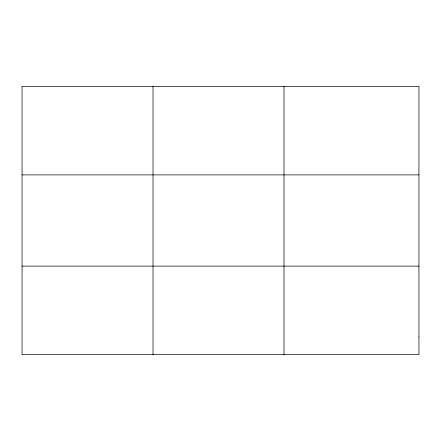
<?xml version="1.0" encoding="UTF-8"?>
<svg xmlns="http://www.w3.org/2000/svg" width="441" height="441" viewBox="0 0 441 441"><rect width="100%" height="100%" fill="white"/><g stroke="black" fill="none" stroke-linecap="round" stroke-linejoin="round"><path stroke-width="0.66" d="M153.027 86.348L153.027 354.652M284.004 86.348L284.004 354.652M22.05 174.89L418.95 174.89M22.05 266.11L418.95 266.11M418.95 336.946L418.95 354.652L22.05 354.652L22.05 86.348L418.95 86.348L418.95 336.946"/></g></svg>
